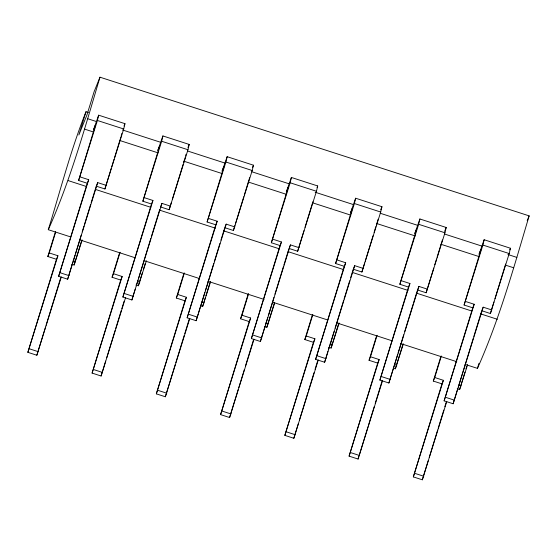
<?xml version="1.0" encoding="UTF-8"?>
<svg xmlns="http://www.w3.org/2000/svg" width="557" height="557" viewBox="0 0 557 557"><rect width="100%" height="100%" fill="white"/><g stroke="black" fill="none" stroke-linecap="round" stroke-linejoin="round"><path stroke-width="0.84" d="M80.048 176.91L88.702 179.709L87.261 183.26L78.614 180.468L97.412 120.486L98.652 115.181L124.963 123.675L123.717 128.987L104.918 188.969L96.27 186.17L91.16 202.783M121.161 136.173L121.781 133.513M144.298 197.672L152.945 200.471L151.511 204.022L142.857 201.223L161.655 141.248L162.902 135.936L189.206 144.437L187.96 149.749L169.168 209.724L160.513 206.932M185.718 155.605L186.031 154.275M208.548 218.435L217.195 221.226L215.754 224.784L207.107 221.985L225.905 162.01L227.152 156.698L253.456 165.199L252.21 170.512L233.411 230.487L224.763 227.695L226.198 224.137L234.852 226.936M272.791 239.197L281.445 241.989L280.004 245.54L271.356 242.748L290.148 182.773L291.395 177.46L317.699 185.961L316.46 191.274L297.661 251.249L289.006 248.45L283.896 265.062M337.041 259.952L345.688 262.751L344.254 266.302L335.599 263.51L354.398 203.528L355.645 198.222L381.949 206.717L380.703 212.029L361.904 272.011L353.256 269.212L350.701 277.518M401.284 280.714L409.938 283.513L408.497 287.064L399.849 284.265L418.648 224.29L419.887 218.978L446.199 227.479L444.952 232.791L426.154 292.766L417.506 289.974L418.941 286.423L427.595 289.215M465.534 301.476L474.188 304.268L472.747 307.826L464.092 305.027L482.891 245.052L484.137 239.74L510.442 248.241L509.195 253.553L490.404 313.528L481.749 310.736L473.826 336.484M70.614 236.913L48.292 229.7C60.469 190.278 70.683 150.077 86.001 111.72A26.597 10.729 17.1 0 0 88.493 112.472M48.292 229.7C70.266 180.565 84.678 128.66 99.981 77.193L529.15 215.872C513.846 267.339 499.434 319.245 477.453 368.372L465.053 364.369M477.453 368.372L478.929 363.394M86.001 111.72L78.85 134.982L86.927 115.02L94.084 91.766L99.981 77.193M47.818 256.505L49.26 252.955L57.907 255.747L56.473 259.297L47.818 256.505L55.477 231.615M49.26 252.955L55.603 232.332M98.652 115.181L93.569 129.725L95.477 125.012L78.614 180.468M61.291 276.933L36.853 355.241L27.85 352.33L56.473 259.297M27.85 352.33L57.907 255.747M106.359 185.411L97.705 182.619L67.648 279.203L58.645 276.293L87.261 183.26M58.645 276.293L88.702 179.709M36.853 355.241L45.542 327.001M46.057 325.337L60.622 277.992M67.648 279.203L75.056 255.113M75.571 253.456L81.19 235.179M82.213 231.858L84.003 226.045M84.511 224.38L90.645 204.447M71.769 264.241L74.123 265.007L81.782 240.109M74.123 265.007L82.164 240.004M104.918 188.969L111.261 168.339M111.769 166.696L114.053 159.267M114.561 157.617L120.904 136.994M112.068 277.268L113.503 273.71L122.157 276.509L120.716 280.06L112.068 277.268L119.727 252.37M113.503 273.71L120.103 252.265M162.902 135.936L157.819 150.487L159.727 145.774L142.857 201.223M125.541 297.689L101.102 376.003L92.1 373.093L120.716 280.06M92.1 373.093L122.157 276.509M170.602 206.174L161.955 203.382L131.898 299.965L122.888 297.055L151.511 204.022M122.888 297.055L152.945 200.471M101.102 376.003L105.705 361.047M106.721 357.726L115.16 330.315M115.668 328.658L121.287 310.381M121.802 308.717L124.1 301.246M131.898 299.965L135.219 289.167M136.235 285.845L138.025 280.025M138.54 278.368L150.808 238.493M151.316 236.836L159.748 209.425M136.012 285.003L138.373 285.762L142.46 272.491M143.476 269.17L145.266 263.364M138.373 285.762L146.407 260.767M169.168 209.724L171.452 202.302M172.461 199.002L183.121 164.357M183.629 162.707L185.404 156.928M176.311 298.023L177.753 294.472L186.4 297.271L184.966 300.822L176.311 298.023L183.97 273.132M177.753 294.472L184.353 273.027M227.152 156.698L222.062 171.243L223.97 166.536L207.107 221.985M189.784 318.451L165.352 396.765L156.343 393.855L184.966 300.822M156.343 393.855L186.4 297.271M226.198 224.137L196.141 320.721L187.138 317.817L215.754 224.784M187.138 317.817L217.195 221.226M165.352 396.765L175.316 364.369M175.824 362.704L184.256 335.293M184.771 333.636L189.373 318.681M196.141 320.721L198.188 314.078M198.696 312.414L204.83 292.481M205.338 290.824L213.777 263.412M214.285 261.748L219.904 243.472M220.927 240.151L224.506 228.523M201.049 306.016L202.623 306.524L205.429 297.396M205.937 295.739L210.024 282.462M202.623 306.524L210.657 281.522M233.411 230.487L234.936 225.536M235.444 223.886L243.82 196.663M244.328 195.013L249.654 177.69M240.561 318.785L242.003 315.234L250.65 318.026L249.209 321.584L240.561 318.785L248.22 293.894M242.003 315.234L248.596 293.783M291.395 177.46L286.312 192.005L288.22 187.298L271.356 242.748M254.034 339.213L229.595 417.52L220.593 414.617L249.209 321.584M220.593 414.617L250.65 318.026M299.095 247.698L290.448 244.899L260.391 341.483L251.381 338.572L280.004 245.54M251.381 338.572L281.445 241.989M229.595 417.52L238.285 389.28M238.793 387.623L244.419 369.347M245.442 366.026L253.358 340.271M260.391 341.483L264.986 326.534M265.501 324.87L267.799 317.393M268.314 315.735L273.933 297.459M274.956 294.138L283.388 266.726M264.505 326.52L266.866 327.286L274.524 302.395M266.866 327.286L274.65 303.112M297.661 251.249L304.004 230.626M305.02 227.326L312.888 201.752M304.811 339.547L306.246 335.996L314.9 338.788L313.459 342.339L304.811 339.547L312.47 314.656M306.246 335.996L312.846 314.545M355.645 198.222L350.562 212.767L352.463 208.053L335.599 263.51M318.284 359.975L293.845 438.282L284.836 435.372L313.459 342.339M284.836 435.372L314.9 338.788M363.345 268.453L354.698 265.661L324.634 362.245L315.631 359.335L344.254 266.302M315.631 359.335L345.688 262.751M293.845 438.282L298.441 423.334M299.464 420.013L307.896 392.601M308.411 390.937L314.03 372.661M315.053 369.34L317.608 361.033M324.634 362.245L327.955 351.446M328.47 349.782L334.089 331.512M335.112 328.191L343.544 300.78M344.059 299.116L349.678 280.839M328.755 347.283L331.116 348.048L335.196 334.771M335.711 333.114L338.774 323.151M331.116 348.048L339.15 323.046M361.904 272.011L364.696 262.932M365.204 261.282L373.072 235.708M374.088 232.408L375.864 226.636M376.372 224.986L378.147 219.214M369.054 360.309L370.496 356.752L379.143 359.55L377.709 363.101L369.054 360.309L376.713 335.411M370.496 356.752L377.096 335.307M419.887 218.978L414.805 233.529L416.713 228.816L399.849 284.265M382.527 380.73L358.088 459.045L349.086 456.134L377.709 363.101M349.086 456.134L379.143 359.55M418.941 286.423L388.883 383.007L379.881 380.097L408.497 287.064M379.881 380.097L409.938 283.513M358.088 459.045L358.854 456.552M359.627 454.059L368.059 426.648M368.567 424.984L374.193 406.714M375.209 403.393L382.109 380.96M388.883 383.007L397.573 354.76M398.081 353.103L403.707 334.827M404.723 331.506L413.162 304.094M413.67 302.43L417.249 290.803M393.792 368.295L395.359 368.804L402.767 344.741M395.359 368.804L403.4 343.808M426.154 292.766L433.771 268.021M434.78 264.721L436.563 258.942M437.064 257.299L442.397 239.97M433.304 381.065L434.738 377.514L443.393 380.313L441.952 383.864L433.304 381.065L440.963 356.174M434.738 377.514L441.339 356.069M484.137 239.74L479.055 254.284L480.963 249.578L464.092 305.027M446.777 401.493L422.338 479.807L413.336 476.896L441.952 383.864M413.336 476.896L443.393 380.313M491.838 309.977L483.191 307.179L453.133 403.762L444.124 400.859L472.747 307.826M444.124 400.859L474.188 304.268M422.338 479.807L428.215 460.702M429.238 457.374L437.67 429.962M438.178 428.305L443.804 410.029M444.827 406.707L446.101 402.551M453.133 403.762L457.729 388.814M458.244 387.15L473.318 338.148M457.248 388.807L459.609 389.566L464.97 372.146M465.993 368.825L466.759 366.332M459.609 389.566L467.643 364.563M490.404 313.528L493.955 301.978M494.971 298.677L505.631 264.032M96.27 186.17L97.705 182.619M124.009 126.028L124.963 123.675M160.806 206.222L161.955 203.382M187.939 147.57L189.206 144.437M252.502 167.546L253.456 165.199M289.299 247.74L290.448 244.899M317.065 187.528L317.699 185.961M353.542 268.502L354.698 265.661M380.682 209.85L381.949 206.717M444.611 231.399L446.199 227.479M482.042 310.019L483.191 307.179M509.808 249.808L510.442 248.241M527.194 220.704L529.15 215.872M97.412 120.486L123.717 128.987M161.655 141.248L187.96 149.749M225.905 162.01L252.21 170.512M290.148 182.773L316.46 191.274M354.398 203.528L380.703 212.029M418.648 224.29L444.952 232.791M482.891 245.052L509.195 253.553M87.693 118.725L96.117 121.447M122.422 129.941L160.367 142.202M187.493 150.968L224.61 162.964M251.743 171.73L288.86 183.726M315.165 192.228L353.103 204.489M380.236 213.254L417.353 225.244M444.486 234.01L481.603 246.006M507.907 254.507L516.861 257.404M84.504 129.099L93.597 132.037M120.061 140.587L158.097 152.876M183.733 161.161L222.598 173.721M248.234 182L286.27 194.296M312.728 202.845L350.771 215.134M376.4 223.42L415.264 235.973M440.9 244.258L478.936 256.554M505.401 265.104L513.672 267.771M68.17 180.6L86.363 186.477M95.463 189.422L150.863 207.322M159.956 210.261L215.364 228.161M223.629 230.835L279.036 248.735M288.129 251.673L343.53 269.581M352.63 272.519L408.03 290.42M416.302 293.093L471.702 310.994M480.802 313.932L497.338 319.279M79.714 239.851L135.114 257.752M144.214 260.69L199.615 278.597M207.886 281.264L264.115 299.436M272.38 302.11L327.788 320.01M336.881 322.949L392.288 340.856M400.553 343.523L456.782 361.695M73.204 260.69L75.564 261.456M137.454 281.452L139.814 282.211M201.697 302.214L204.057 302.973M265.947 322.969L268.307 323.735M330.197 343.732L332.55 344.491M394.44 364.494L396.8 365.253M458.69 385.249L461.05 386.015M60.079 272.742L69.089 275.652M124.329 293.504L133.332 296.408M188.572 314.259L197.582 317.17M252.822 335.022L261.825 337.932M317.072 355.784L326.075 358.694M381.315 376.546L390.325 379.449M445.565 397.301L454.568 400.211M29.291 348.779L38.294 351.69M93.534 369.542L102.544 372.452M157.784 390.304L166.787 393.207M222.027 411.059L231.037 413.969M286.277 431.821L295.28 434.732M350.527 452.583L359.53 455.494M414.77 473.346L423.78 476.249"/></g></svg>
